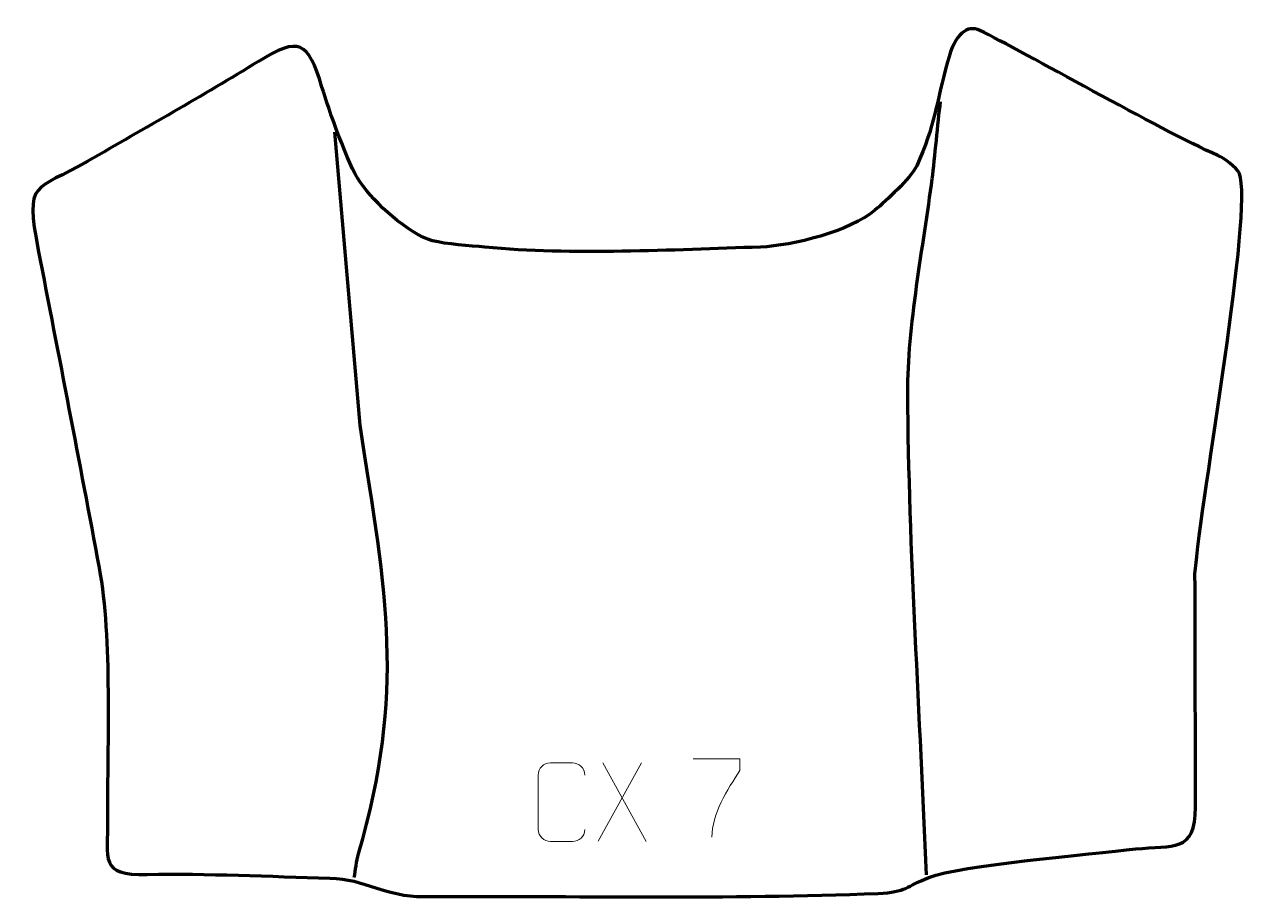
# Model space of a CAD drawing. Header units: millimetres. Extents: x -397 to -7, y 219 to 497.
import ezdxf

# ---------------------------------------------------------------- set-up
doc = ezdxf.new("R2010")
doc.units = ezdxf.units.MM
doc.header["$MEASUREMENT"] = 0
doc.layers.add('layer 2', color=7, linetype='Continuous')
doc.layers.add('layer 3', color=7, linetype='Continuous')

msp = doc.modelspace()

# ---------------------------------------------------------------- linework, layer by layer
at = {"layer": 'layer 2', "color": 142, "lineweight": 158}
for points in [[(-110.9493, 227.0475), (-112.8693, 276.7649), (-116.5854, 330.6006), (-116.8944, 380.1428), (-116.8944, 380.1428), (-117.0215, 400.5222), (-111.8426, 427.362), (-109.1342, 448.1494), (-109.1342, 448.1494), (-108.2728, 454.7608), (-107.3452, 466.0026), (-106.4838, 472.6141)], [(-299.0229, 462.9689), (-299.0229, 462.9689), (-290.9657, 369.8568), (-290.9657, 369.8568), (-290.9657, 369.8568), (-282.5356, 315.7621), (-276.4321, 285.4414), (-291.4448, 233.6611), (-291.4448, 233.6611), (-292.0641, 231.5248), (-292.4482, 228.3481), (-292.8177, 226.1546)]]:
    msp.add_open_spline(points, degree=3, knots=[0, 0, 0, 0, 0.25, 0.25, 0.25, 0.25, 0.5, 0.5, 0.5, 0.5, 1, 1, 1, 1], dxfattribs=at)
at = {"layer": 'layer 3', "color": 242, "lineweight": 158}
msp.add_open_spline([(-393.0685, 425.4905), (-397.4225, 448.0671), (-394.1154, 444.0476), (-377.3693, 453.7213), (-377.3693, 453.7213), (-359.2689, 464.1771), (-340.9082, 474.4693), (-323.1359, 485.4319), (-323.1359, 485.4319), (-310.2156, 493.4016), (-307.357, 491.932), (-302.9583, 477.3102), (-302.9583, 477.3102), (-300.8236, 470.2141), (-294.7465, 452.7629), (-290.8542, 447.0539), (-290.8542, 447.0539), (-286.184, 440.4926), (-275.6668, 430.6653), (-267.8341, 428.4839), (-267.8341, 428.4839), (-263.627, 427.3122), (-255.8185, 426.8798), (-251.2093, 426.4118), (-251.2093, 426.4118), (-223.5397, 423.7764), (-191.8282, 425.5878), (-163.6212, 426.4467), (-163.6212, 426.4467), (-153.4646, 426.8982), (-135.0966, 431.5002), (-127.3201, 438.1456), (-127.3201, 438.1456), (-123.6118, 441.3715), (-116.1815, 448.0524), (-114.0487, 452.274), (-114.0487, 452.274), (-108.3009, 464.9356), (-107.7377, 472.6161), (-104.2742, 485.3475), (-104.2742, 485.3475), (-101.7905, 494.4778), (-97.9622, 497.1426), (-94.0383, 495.27), (-94.0383, 495.27), (-80.3265, 488.7263), (-37.0458, 463.7522), (-18.4264, 455.5691), (-18.4264, 455.5691), (-16.4685, 454.7086), (-12.4729, 451.8439), (-11.5608, 449.8646), (-11.5608, 449.8646), (-7.1039, 437.742), (-23.6591, 347.2202), (-25.6612, 322.7963), (-25.6612, 322.7963), (-25.665, 298.0472), (-25.4852, 273.3025), (-25.4716, 248.5679), (-25.4716, 248.5679), (-25.4635, 233.8268), (-32.7829, 236.5403), (-44.434, 235.2439), (-44.434, 235.2439), (-58.683, 233.6587), (-100.3701, 230.0219), (-110.2177, 226.1921), (-110.2177, 226.1921), (-117.5933, 223.3237), (-117.1495, 221.5224), (-126.3289, 221.1492), (-126.3289, 221.1492), (-173.8958, 219.2155), (-222.8685, 220.4471), (-270.717, 220.0948), (-270.717, 220.0948), (-282.5832, 220.0074), (-289.3018, 225.752), (-300.4899, 226.0151), (-300.4899, 226.0151), (-319.5459, 226.4686), (-339.4846, 227.5331), (-358.4434, 227.1359), (-358.4434, 227.1359), (-373.8855, 226.8123), (-370.9485, 231.8518), (-371.0566, 244.9194), (-371.0566, 244.9194), (-371.2537, 268.7469), (-369.5479, 302.0063), (-373.7469, 324.5404), (-373.7469, 324.5404), (-380.024, 358.2266), (-386.5538, 391.8504), (-393.0685, 425.4905)], degree=3, knots=[0, 0, 0, 0, 0.04, 0.04, 0.04, 0.04, 0.08, 0.08, 0.08, 0.08, 0.12, 0.12, 0.12, 0.12, 0.16, 0.16, 0.16, 0.16, 0.2, 0.2, 0.2, 0.2, 0.24, 0.24, 0.24, 0.24, 0.28, 0.28, 0.28, 0.28, 0.32, 0.32, 0.32, 0.32, 0.36, 0.36, 0.36, 0.36, 0.4, 0.4, 0.4, 0.4, 0.44, 0.44, 0.44, 0.44, 0.48, 0.48, 0.48, 0.48, 0.52, 0.52, 0.52, 0.52, 0.56, 0.56, 0.56, 0.56, 0.6, 0.6, 0.6, 0.6, 0.64, 0.64, 0.64, 0.64, 0.68, 0.68, 0.68, 0.68, 0.72, 0.72, 0.72, 0.72, 0.76, 0.76, 0.76, 0.76, 0.8, 0.8, 0.8, 0.8, 0.84, 0.84, 0.84, 0.84, 0.88, 0.88, 0.88, 0.88, 0.92, 0.92, 0.92, 0.92, 1, 1, 1, 1], dxfattribs=at)
at = {"layer": 'layer 3', "color": 250, "lineweight": 9}
for points, knots in [([(-219.4496, 241.4461), (-219.5894, 239.1227), (-221.2666, 237.6431), (-223.4143, 237.6323), (-223.4143, 237.6323), (-225.7462, 237.6327), (-228.0781, 237.6327), (-230.4096, 237.6323), (-230.4096, 237.6323), (-232.3346, 237.5269), (-234.3067, 239.4114), (-234.2955, 241.4287), (-234.2955, 241.4287), (-234.2951, 247.1988), (-234.2951, 252.9685), (-234.2955, 258.7378), (-234.2955, 258.7378), (-234.2913, 260.8759), (-232.5446, 262.5951), (-230.3922, 262.5816), (-230.3922, 262.5816), (-228.0665, 262.5816), (-225.7404, 262.5816), (-223.4143, 262.5816), (-223.4143, 262.5816), (-221.4677, 262.6171), (-219.4763, 261.1256), (-219.4496, 258.688)], [0, 0, 0, 0, 0.125, 0.125, 0.125, 0.125, 0.25, 0.25, 0.25, 0.25, 0.375, 0.375, 0.375, 0.375, 0.5, 0.5, 0.5, 0.5, 0.625, 0.625, 0.625, 0.625, 0.75, 0.75, 0.75, 0.75, 1, 1, 1, 1]), ([(-185.015, 263.9181), (-185.015, 263.9181), (-170.1989, 263.9181), (-170.1989, 263.9181), (-170.1989, 263.9181), (-170.1992, 262.6685), (-170.1992, 261.4189), (-170.1989, 260.1691), (-170.1989, 260.1691), (-174.1933, 254.172), (-179.1085, 246.3384), (-179.1085, 238.9596)], [0, 0, 0, 0, 0.25, 0.25, 0.25, 0.25, 0.5, 0.5, 0.5, 0.5, 1, 1, 1, 1])]:
    msp.add_open_spline(points, degree=3, knots=knots, dxfattribs=at)
for points in [[(-201.4569, 262.5819), (-201.4569, 262.5819), (-215.1975, 237.6861), (-215.1975, 237.6861)], [(-213.7429, 262.5819), (-213.7429, 262.5819), (-200.0023, 237.6284), (-200.0023, 237.6284)]]:
    msp.add_open_spline(points, degree=3, dxfattribs=at)

doc.saveas('drawing.dxf')
